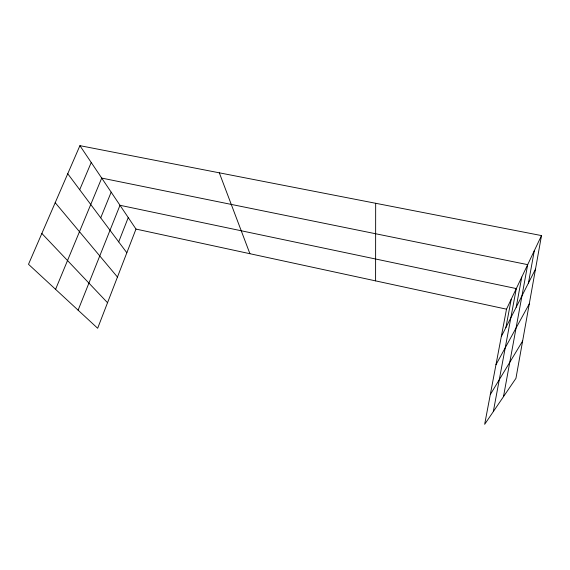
<?xml version="1.0" encoding="UTF-8"?>
<svg xmlns="http://www.w3.org/2000/svg" width="570" height="570" viewBox="0 0 570 570"><rect width="100%" height="100%" fill="white"/><g stroke="black" fill="none" stroke-linecap="round" stroke-linejoin="round"><path stroke-width="0.85" d="M375.594 280.882L375.666 203.283M541.5 235.588L515.943 378.352L484.657 424.337L506.502 309.182L541.5 235.588L79.914 145.663L28.5 264.288L97.662 328.263L135.988 229.076L79.914 145.663M528.433 283.076L534.289 250.75M503.474 396.677L527.685 264.651L101.709 178.082L55.582 289.339M493.321 411.604L516.299 288.577L119.992 205.286L78.104 310.173M516.192 307.216L521.771 277.077M505.911 327.493L511.226 299.25M118.703 241.88L128.25 217.562M100.719 217.84L111.164 192.154M79.7 189.717L91.228 162.493M501.308 336.564L535.494 269.147M495.964 364.729L529.266 303.91M490.307 394.561L522.626 341.017M135.988 229.076L506.502 309.182M41.859 233.472L107.53 302.72M55.197 202.692L117.449 277.056M67.745 173.736L126.832 252.759M219.308 172.824L249.917 253.707"/></g></svg>
